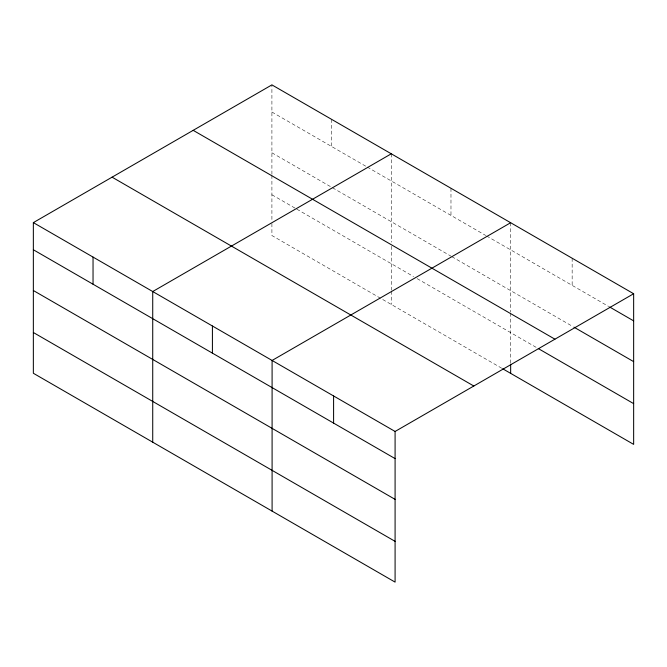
<?xml version="1.0" encoding="UTF-8"?>
<svg xmlns="http://www.w3.org/2000/svg" width="667" height="667" viewBox="0 0 667 667"><rect width="100%" height="100%" fill="white"/><g stroke="black" fill="none" stroke-linecap="round" stroke-linejoin="round"><path stroke-width="0.5" stroke-dasharray="3.33 2.5" d="M271.911 174.295L271.911 84.884M271.911 112.023L366.341 166.542M367.234 167.058L485.718 235.468M486.602 235.976L608.696 306.47M271.911 152.785L330.707 186.727M332.491 187.76L450.975 256.161M451.859 256.678L572.153 326.13M271.911 194.772L295.965 208.663M296.857 209.18L413.557 276.555M417.117 278.614L536.501 347.54M501.751 368.234L271.911 235.534L271.911 222.286M572.153 258.229L572.153 285.368M510.655 222.728L510.655 312.131M510.655 313.156L510.655 363.182M450.975 188.269L450.975 215.408M391.287 153.802L391.287 242.188M391.287 246.281L391.287 290.187M391.287 291.204L391.287 304.452M331.599 119.343L331.599 146.49M271.911 175.313L271.911 221.269"/><path stroke-width="1" d="M33.35 222.62L395.089 431.466L395.089 582.116L33.35 373.262L33.35 222.62L271.911 84.884L633.65 293.738L633.65 444.38L502.643 368.743M391.287 153.802L152.726 291.537L152.726 442.188M510.655 222.728L272.094 360.455L272.094 511.105M395.089 431.466L633.65 293.738M609.588 306.978L633.65 320.877M573.937 327.155L633.65 361.631M193.188 130.34L554.927 339.186M538.286 348.566L633.65 403.627M112.073 177.164L473.812 386.018M33.35 249.758L395.089 458.604M33.35 290.512L395.089 499.366M33.35 332.508L395.089 541.354M510.655 364.207L510.655 373.378M333.592 395.965L333.592 423.103M212.414 325.996L212.414 353.135M93.038 257.078L93.038 284.217"/></g></svg>
